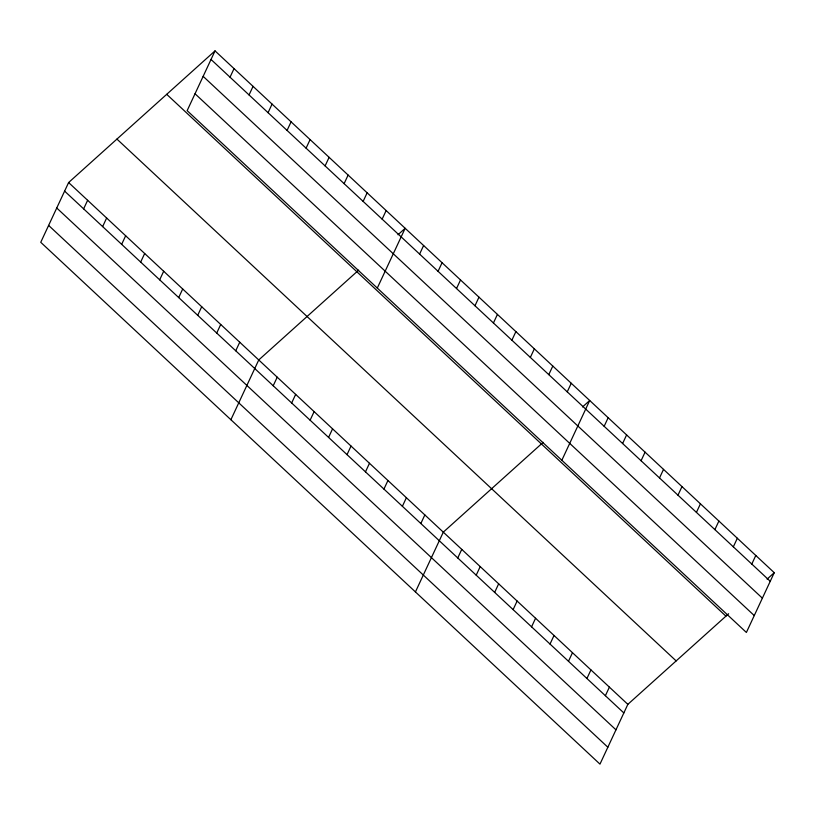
<?xml version="1.0" encoding="UTF-8"?>
<svg xmlns="http://www.w3.org/2000/svg" width="815" height="815" viewBox="0 0 815 815"><rect width="100%" height="100%" fill="white"/><g stroke="black" fill="none" stroke-linecap="round" stroke-linejoin="round"><path stroke-width="1.22" d="M215.028 50.876L187.155 110.646L746.387 632.46L774.25 572.701L215.028 50.876L68.613 182.54L40.75 242.3L599.972 764.124L627.845 704.354L728.62 613.736M83.629 208.864L87.633 200.286M102.639 226.611L106.643 218.023M121.659 244.347L125.663 235.769M140.669 262.094L144.673 253.506M230.034 77.201L234.037 68.623M159.679 279.83L163.683 271.252M249.054 94.948L253.047 86.37M178.699 297.577L182.703 288.989M268.064 112.684L272.067 104.106M197.709 315.313L201.713 306.735M287.074 130.431L291.077 121.853M216.729 333.06L220.722 324.472M306.094 148.167L310.087 139.589M235.739 350.796L239.742 342.219M325.103 165.914L329.107 157.336M230.889 419.715L258.752 359.955L358.641 270.142M344.113 183.65L348.117 175.072M273.208 385.76L277.212 377.182M363.133 201.397L367.137 192.819M291.658 402.977L295.662 394.399M382.143 219.133L386.147 210.555M310.118 420.204L314.121 411.616M377.294 288.062L405.157 228.302L398.005 234.74M328.567 437.421L332.571 428.843M419.613 254.097L423.617 245.519M347.027 454.638L351.031 446.06M438.073 271.324L442.066 262.736M365.477 471.865L369.48 463.277M456.522 288.541L460.526 279.963M383.936 489.082L387.94 480.504M474.982 305.757L478.976 297.18M402.386 506.298L406.39 497.721M493.432 322.974L497.435 314.396M420.846 523.515L424.839 514.937M511.881 340.201L515.885 331.623M415.436 591.924L443.299 532.154L543.177 442.341M530.341 357.418L534.345 348.84M457.755 557.959L461.748 549.381M548.79 374.635L552.794 366.057M476.204 575.176L480.208 566.598M567.25 391.862L571.254 383.274M494.664 592.403L498.658 583.815M561.841 460.261L589.703 400.501L582.552 406.94M513.114 609.62L517.118 601.042M604.159 426.296L608.163 417.718M531.574 626.837L535.567 618.259M622.609 443.523L626.613 434.935M550.023 644.064L554.027 635.476M641.069 460.74L645.073 452.162M568.483 661.281L572.476 652.703M659.518 477.957L663.522 469.379M586.932 678.498L590.936 669.92M677.978 495.184L681.982 486.596M605.392 695.715L609.386 687.137M696.428 512.401L700.431 503.823M714.887 529.618L718.891 521.04M733.337 546.834L737.341 538.257M751.797 564.062L755.8 555.473M767.088 579.139L774.25 572.701M211.024 59.464L770.246 581.278M203.149 76.355L762.371 598.169M195.03 93.756L754.262 615.57M166.708 94.326L725.931 616.15M116.932 139.09L676.155 660.914M68.613 182.54L627.845 704.354M64.619 191.118L623.842 712.942M56.744 208.008L615.967 729.832M48.625 225.409L607.847 747.233"/></g></svg>
